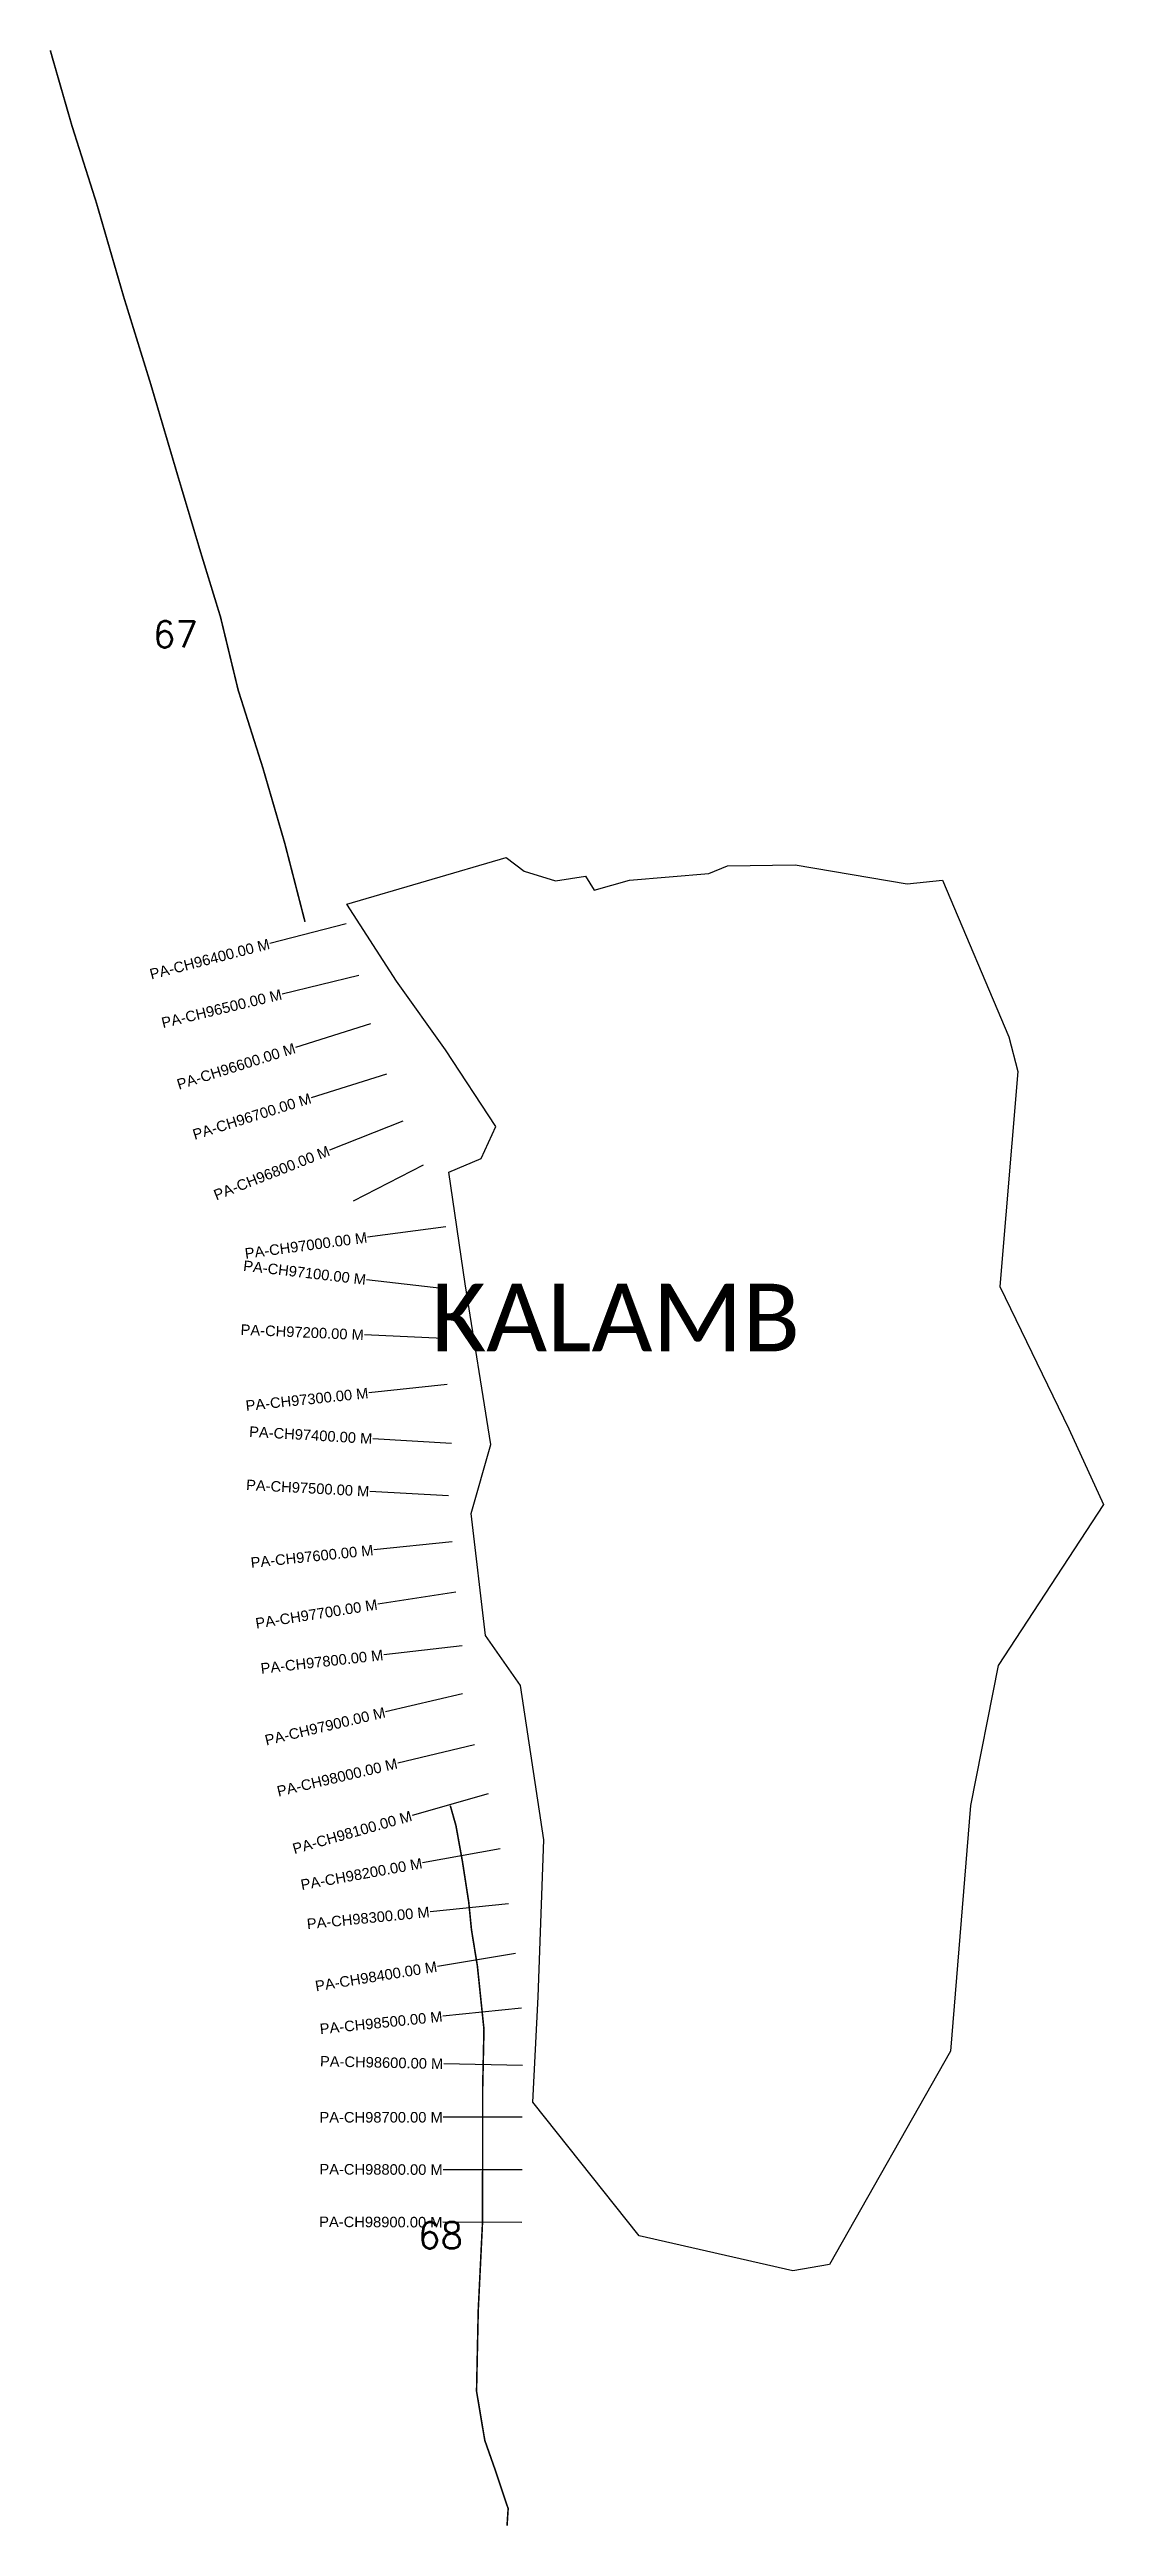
# Model space of a CAD drawing. Header units: metres. Extents: x 264120 to 266124, y 2146016 to 2150728.
import ezdxf
from ezdxf.enums import TextEntityAlignment as Align

# ---------------------------------------------------------------- set-up
doc = ezdxf.new("R2010")
doc.units = ezdxf.units.M
for name, color, linetype in [('ARTIFICIALLY PROTECTED', 4, 'Continuous'), ('CS', 134, 'Continuous'), ('CSMark', 6, 'Continuous'), ('village', 3, 'Continuous'), ('VILLAGE NAME', 250, 'Continuous')]:
    doc.layers.add(name, color=color, linetype=linetype)
doc.styles.add('DynamicDimensions', font='arial.ttf')
doc.styles.get("Standard").update_dxf_attribs({"font": 'simplex.shx'})

msp = doc.modelspace()

# ---------------------------------------------------------------- linework, layer by layer
at = {"color": 6, "flags": 128}
msp.add_lwpolyline([(265081.9, 2149146.7), (265139.4, 2149155.1)], dxfattribs=at)
at = {"layer": 'ARTIFICIALLY PROTECTED', "const_width": 3, "flags": 128}
for points in [[(264121.4, 2150726.2), (264125.7, 2150710.8), (264162.5, 2150582.8), (264208.9, 2150436.7), (264261, 2150257.1), (264311.8, 2150093.1), (264365.2, 2149912.3), (264407.9, 2149769.4), (264445, 2149648.5), (264478.6, 2149509.5), (264525.5, 2149361.6), (264567.3, 2149217.8), (264605.8, 2149068.3)], [(264882, 2147387.4), (264892.8, 2147349.3), (264905.3, 2147280.1), (264917.1, 2147203.9), (264922.4, 2147150.8), (264933.6, 2147082.1), (264946.1, 2146961.8), (264943.7, 2146852.5), (264943.7, 2146733.1), (264943.2, 2146591.7), (264935.2, 2146426.8), (264932, 2146273.1), (264947.7, 2146179.7), (264966.4, 2146126.6), (264992.1, 2146050), (264990, 2146017.5)]]:
    msp.add_lwpolyline(points, dxfattribs=at)
at = {"layer": 'CS'}
for p, q in [((264684.3, 2149064.6), (264539, 2149027.1)), ((264708, 2148966.2), (264562.1, 2148931.1)), ((264730.6, 2148874.1), (264587.5, 2148829.1)), ((264760.6, 2148778.7), (264617.5, 2148733.7)), ((264791.8, 2148689.4), (264652.3, 2148634.3)), ((264830.7, 2148605.3), (264697.1, 2148537)), ((264873.4, 2148488.2), (264724.8, 2148468.4)), ((264871.6, 2148370.5), (264722.6, 2148387.7)), ((264868.4, 2148276.1), (264718.6, 2148282.6)), ((264876.3, 2148188), (264727.1, 2148172.4)), ((264884.4, 2148076.3), (264734.7, 2148085.1)), ((264878.8, 2147976.8), (264729, 2147984.9)), ((264885.9, 2147889.1), (264736.7, 2147873.6)), ((264892.5, 2147793.5), (264744.3, 2147770.3)), ((264904.6, 2147690.9), (264755.5, 2147674.2)), ((264905, 2147600), (264759, 2147565.5)), ((264928, 2147502.7), (264782, 2147468.1)), ((264953.8, 2147409.4), (264809.4, 2147368.6)), ((264977.1, 2147304.8), (264829.5, 2147278.2)), ((264992.9, 2147200.1), (264843.6, 2147185.3)), ((265005.8, 2147105.7), (264857.7, 2147081.5)), ((265017.3, 2147002), (264868.1, 2146986.5)), ((265019.6, 2146892.8), (264869.6, 2146896)), ((265018.7, 2146794.4), (264868.7, 2146794.4)), ((265018.6, 2146694.1), (264868.6, 2146694.7)), ((265018.2, 2146594.1), (264868.2, 2146594.7))]:
    msp.add_line(p, q, dxfattribs=at)
at = {"layer": 'village', "color": 6}
for points in [[(266124.2, 2147960.1, 0), (265923.8, 2147653.8, 0), (265871.6, 2147387.3, 0), (265833.6, 2146920.2, 0), (265603, 2146514.5, 0), (265533.3, 2146502.6, 0), (265241.2, 2146568.8, 0), (265039.3, 2146823.2, 0), (265049.5, 2147023.8, 0), (265060.1, 2147322.3, 0), (265015.6, 2147615.9, 0), (264949.1, 2147710.7, 0), (264921.6, 2147942.9, 0), (264958.9, 2148074.3, 0), (264910.1, 2148379.9, 0), (264879.6, 2148592.3, 0), (264940.9, 2148618.4, 0), (264968.4, 2148678.8, 0), (264872.8, 2148824.8, 0), (264779.8, 2148955.6, 0), (264685.1, 2149101.9, 0), (264988.3, 2149191.1, 0), (265022.5, 2149164.7, 0), (265081.9, 2149146.7, 0)], [(265139.4, 2149155.1, 0), (265155.8, 2149128.4, 0), (265223, 2149147.9, 0), (265373.7, 2149160.1, 0), (265409.4, 2149174.9, 0), (265538.2, 2149176.8, 0), (265751, 2149140.8, 0), (265818.4, 2149147.5, 0), (265944.1, 2148849.5, 0), (265961.6, 2148784, 0), (265927.1, 2148374.8, 0), (266058.3, 2148104.2, 0), (266124.2, 2147960.1, 0)]]:
    msp.add_polyline3d(points, dxfattribs=at)

# ---------------------------------------------------------------- texts
at = {"char_height": 50, "attachment_point": 1}
for s, insert in [('67', (264316.5, 2149640.3)), ('68', (264820.6, 2146594.9))]:
    msp.add_mtext_dynamic_manual_height_columns(s, width=84.374, gutter_width=1, heights=[0], dxfattribs=dict(at, insert=insert))
at = {"layer": 'CSMark', "style": 'DynamicDimensions'}
for s, rotation, p in [('PA-CH96400.00 M', 14.4725, (264538, 2149026.9)), ('PA-CH96500.00 M', 13.5425, (264561.2, 2148930.8)), ('PA-CH96600.00 M', 17.4593, (264586.6, 2148828.8)), ('PA-CH96700.00 M', 17.4593, (264616.6, 2148733.4)), ('PA-CH96800.00 M', 21.5798, (264651.4, 2148633.9)), ('PA-CH97000.00 M', 7.5979, (264723.8, 2148468.3)), ('PA-CH97100.00 M', 353.4154, (264721.6, 2148387.8)), ('PA-CH97200.00 M', 357.5091, (264717.6, 2148282.7)), ('PA-CH97300.00 M', 5.9818, (264726.1, 2148172.3)), ('PA-CH97400.00 M', 356.6488, (264733.7, 2148085.2)), ('PA-CH97500.00 M', 356.9165, (264728, 2147985)), ('PA-CH97600.00 M', 5.9301, (264735.7, 2147873.5)), ('PA-CH97700.00 M', 8.9215, (264743.3, 2147770.1)), ('PA-CH97800.00 M', 6.392, (264754.5, 2147674.1)), ('PA-CH97900.00 M', 13.3007, (264758, 2147565.2)), ('PA-CH98000.00 M', 13.3007, (264781, 2147467.9)), ('PA-CH98100.00 M', 15.7803, (264808.4, 2147368.3)), ('PA-CH98200.00 M', 10.2467, (264828.5, 2147278)), ('PA-CH98300.00 M', 5.662, (264842.6, 2147185.2)), ('PA-CH98400.00 M', 9.2679, (264856.7, 2147081.4)), ('PA-CH98500.00 M', 5.9119, (264867.1, 2146986.4)), ('PA-CH98600.00 M', 358.7693, (264868.7, 2146896.1)), ('PA-CH98700.00 M', 359.9989, (264867.7, 2146794.4)), ('PA-CH98800.00 M', 359.7704, (264867.6, 2146694.7)), ('PA-CH98900.00 M', 359.7704, (264867.2, 2146594.7))]:
    msp.add_text(s, height=20, rotation=rotation, dxfattribs=at).set_placement(p, align=Align.MIDDLE_RIGHT)
at = {"layer": 'VILLAGE NAME', "insert": (264846.1, 2148380), "char_height": 128.647, "attachment_point": 1}
msp.add_mtext_dynamic_manual_height_columns('{\\fCalibri|b0|i0|c0|p34;KALAMB}', width=1149.767, gutter_width=643.2, heights=[0], dxfattribs=at)

doc.saveas('drawing.dxf')
